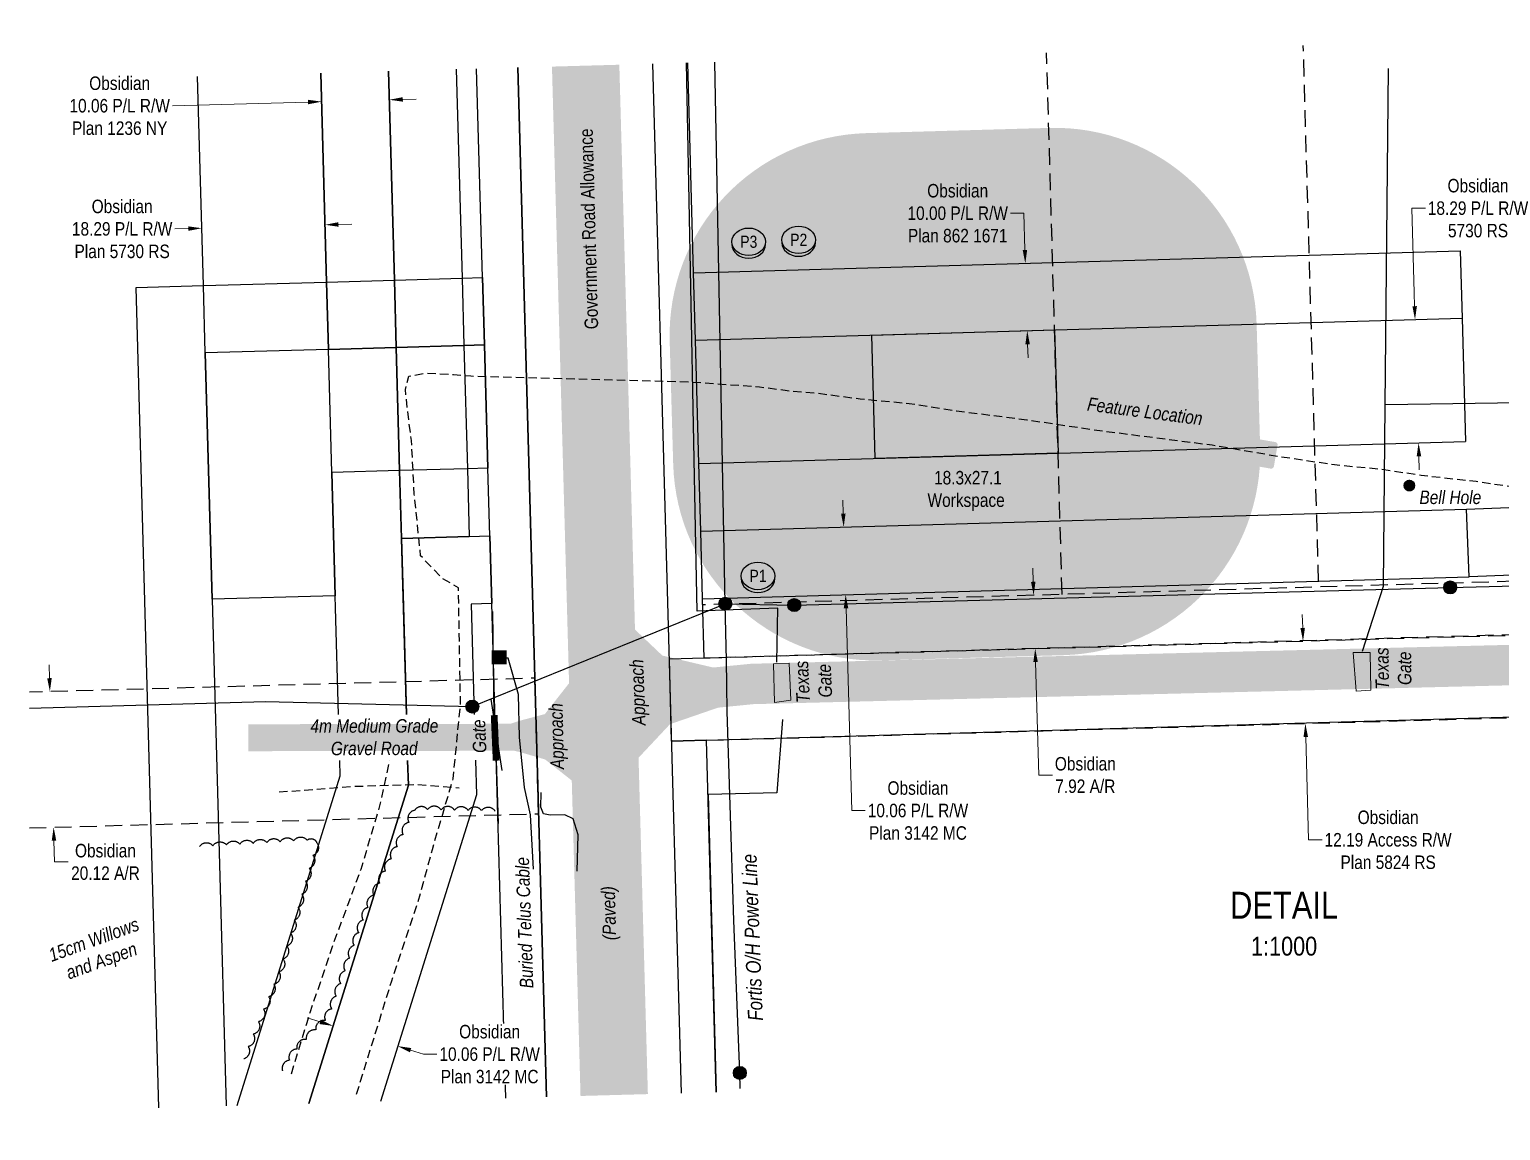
# Model space of a CAD drawing. Extents: x 636334 to 639542, y 5906010 to 5907861.
# Drawn here: x 637639 to 638730, y 5906161 to 5906978 of the extents above; entities that cross this region are included whole.
import ezdxf
from ezdxf.enums import TextEntityAlignment as Align

# ---------------------------------------------------------------- set-up
doc = ezdxf.new("R2010")
doc.units = 0
doc.header["$LTSCALE"] = 5
doc.header["$PDSIZE"] = 0.5
for name, pattern in [('0', [1, 1, 0]), ('foc-ACCESSROAD', [3.75, 2.5, -1.25]), ('foc-TIELINE', [1.875, 1.25, -0.625]), ('POWERLINE5', [7.799999999999997, 2.399999999999999, -0.6, 0.6, -0.6, 0.6, -0.6, 2.399999999999999]), ('UG_PIPE', [1.875, 1.25, -0.625])]:
    doc.linetypes.add(name, pattern=pattern)
doc.layers.get('Defpoints').update_dxf_attribs({"color": 9})
for name, color, linetype in [('AS-FENCE', 48, 'foc-FENCE'), ('AS-PIPE-UG', 44, 'UG_PIPE'), ('AS-POWER', 104, 'foc-POWER'), ('AS-POWER-EXISTING', 72, 'POWERLINE5'), ('AS-ROADS', 254, 'Continuous'), ('AS-TELEPHONE-T', 224, 'Continuous'), ('AS-TELUS', 224, 'foc-TEL'), ('C-AR', 13, 'foc-ACCESSROAD'), ('C-RW', 13, 'Continuous'), ('C-WS', 13, 'foc-ACCESSROAD'), ('DETAIL-T', 7, 'Continuous'), ('L-ROAD-T', 7, 'Continuous'), ('L-SEC', 7, 'Continuous'), ('L-TITLEDB', 4, 'Continuous'), ('P-BUFFER-H 30m', 51, 'Continuous'), ('P-CROSSINGS', 250, 'Continuous'), ('P-TEMP-H', 41, 'Continuous'), ('P-TEMP_WORKSPACE-2', 46, 'Continuous'), ('P-TXT', 4, 'Continuous'), ('T-BUSH', 110, '0'), ('T-BUSH-T', 110, 'Continuous')]:
    doc.layers.add(name, color=color, linetype=linetype)
for name, color, linetype, lineweight in [('AS-GENERAL', 48, 'Continuous', 18), ('C-AR-T', 13, 'Continuous', 9), ('C-FLOWLINE-T', 13, 'Continuous', 9), ('C-RW-T', 13, 'Continuous', 9), ('T-TEXT', 48, 'Continuous', 18)]:
    doc.layers.add(name, color=color, linetype=linetype, lineweight=lineweight)
doc.layers.add('P-BUFFER-FNC-H', color=7, linetype='foc-TIELINE', true_color=0xb8b800, transparency=0.6)
doc.styles.add('100L', font='ARIALN.TTF', dxfattribs={"height": 11})
doc.styles.add('80CG', font='ARIALN.TTF', dxfattribs={"height": 10})
doc.styles.add('80L', font='ARIALN.TTF', dxfattribs={"height": 10})
doc.styles.add('80LS', font='ARIALNI.TTF', dxfattribs={"height": 10})
doc.styles.add('Crossing', font='ARIALN.TTF', dxfattribs={"height": 10})
doc.styles.add('foc-LtypeFont', font='ARIALN.TTF', dxfattribs={"height": 7.349999999999999})
doc.linetypes.add('foc-FENCE', pattern='A,10,-1,["X",foc-LtypeFont,S=0.2,R=0,X=-0.625,Y=-0.75],-1.239999999999999', length=12.24)
doc.linetypes.add('foc-POWER', pattern='A,6,-1,["P",foc-LtypeFont,S=0.2,R=0,X=-0.625,Y=-0.75],-1.239999999999999,4', length=12.24)
doc.linetypes.add('foc-TEL', pattern='A,2,-1,["T",foc-LtypeFont,S=0.2,R=0,X=-0.425,Y=-0.75],-1.239999999999999,8', length=12.24)
doc.linetypes.add('foc-TEL-NOLINE', pattern='A,0,-2,["T",foc-LtypeFont,S=0.2,R=0,X=-0.425,Y=-0.75],-10.24', length=12.24)
doc.dimstyles.new('Compass 5 000', dxfattribs={"dimscale": 5, "dimtxt": 9, "dimasz": 2, "dimexe": 0.2, "dimexo": 0.0625, "dimgap": 0.5, "dimtad": 0, "dimtih": 1, "dimtoh": 1, "dimzin": 0, "dimdsep": 46, "dimtxsty": '80CG', "dimcen": 0.1, "dimse1": 1, "dimse2": 1, "dimclrd": 256, "dimclrt": 256, "dimaunit": 1, "dimadec": 4, "dimazin": 0, "dimtfac": 0.06, "dimtofl": 0, "dimtmove": 0, "dimatfit": 1, "dimfxl": 0.2, "dimtolj": 1, "dimtzin": 0, "dimlwd": -1, "dimarcsym": 0})

# ---------------------------------------------------------------- blocks, each defined once
blk = doc.blocks.new('POWERPOLE')
h = blk.add_hatch(color=255)
edge = h.paths.add_edge_path()
edge.add_arc((0, 0), 0.9600000000000002, 0, 360)
at = {"linetype": 'Continuous'}
for p, q in [((0.678822509938982, -0.678822509938982), (-0.678822509938982, 0.678822509938982)), ((-0.678822509938982, -0.678822509938982), (0.678822509938982, 0.678822509938982))]:
    blk.add_line(p, q, dxfattribs=at)
blk.add_circle((0, 0), 0.9600000000000002, dxfattribs=at)
blk = doc.blocks.new('*D423')
at = {"layer": 'C-AR-T', "transparency": 16777216}
for p, q in [((638583.4837684366, 5906533.630978472), (638583.2022137978, 5906543.627014035)), ((638585.7623431045, 5906452.734732152), (638587.9131527492, 5906376.374527999)), ((638587.9131527492, 5906376.374527999), (638597.9131527492, 5906376.374527999))]:
    blk.add_line(p, q, dxfattribs=at)
for points in [[(638585.1497743637, 5906533.677904245), (638581.8177625093, 5906533.584052699), (638583.7653230755, 5906523.634942909)], [(638587.4283490316, 5906452.781657925), (638584.0963371772, 5906452.687806379), (638585.4807884656, 5906462.730767715)]]:
    blk.add_solid(points, dxfattribs=at)
at = {"layer": 'Defpoints', "color": 0, "transparency": 16777216}
for p in [(638800.4661263607, 5906529.738674334), (638802.1815917508, 5906468.83449914), (638585.4807884656, 5906462.730767715)]:
    blk.add_point(p, dxfattribs=at)
at = {"layer": 'C-AR-T', "transparency": 16777216, "insert": (638646.8660859009, 5906376.374527998), "char_height": 10, "attachment_point": 5, "style": '80CG', "bg_fill": 3, "box_fill_scale": 1.1, "bg_fill_color": 256, "bg_fill_true_color": 13158600, "bg_fill_transparency": 0}
blk.add_mtext('\\A1;Obsidian\\P12.19 Access R/W\\PPlan 5824 RS', dxfattribs=at)
blk = doc.blocks.new('*D424')
at = {"layer": 'C-RW-T', "transparency": 16777216}
for p, q in [((638242.7254068342, 5906618.453253461), (638242.4396647674, 5906628.449170201)), ((638244.7333371512, 5906548.211218407), (638249.0248659053, 5906398.083641466)), ((638249.0248659053, 5906398.083641466), (638259.0248659053, 5906398.083641466))]:
    blk.add_line(p, q, dxfattribs=at)
for points in [[(638244.3913929574, 5906618.500877139), (638241.0594207109, 5906618.405629784), (638243.011148901, 5906608.457336721)], [(638246.3993232745, 5906548.258842085), (638243.067351028, 5906548.16359473), (638244.4475950846, 5906558.207135147)]]:
    blk.add_solid(points, dxfattribs=at)
at = {"layer": 'Defpoints', "color": 0, "transparency": 16777216}
for p in [(638241.7217567426, 5906608.420478313), (638243.1582029262, 5906558.17027674), (638244.4475950846, 5906558.207135147)]:
    blk.add_point(p, dxfattribs=at)
at = {"layer": 'C-RW-T', "transparency": 16777216, "insert": (638298.110814064, 5906398.083641467), "char_height": 10, "attachment_point": 5, "style": '80CG'}
blk.add_mtext('\\A1;Obsidian \\P10.06 P/L R/W  \\PPlan 3142 MC', dxfattribs=at)
blk = doc.blocks.new('*D425')
at = {"layer": 'C-RW-T', "transparency": 16777216}
for p, q in [((638674.4705480589, 5906844.978680105), (638664.4705480589, 5906844.978680104)), ((638664.4705480589, 5906844.978680104), (638666.2616697979, 5906782.282946303)), ((638666.5472380749, 5906772.287024596), (638666.2616697979, 5906782.282946303)), ((638669.7282699585, 5906660.939412745), (638670.0138382354, 5906650.943491039))]:
    blk.add_line(p, q, dxfattribs=at)
for points in [[(638668.2132250259, 5906772.334619308), (638664.881251124, 5906772.239429883), (638666.8328063518, 5906762.29110289)], [(638671.3942569096, 5906660.987007457), (638668.0622830075, 5906660.891818032), (638669.4427016815, 5906670.935334451)]]:
    blk.add_solid(points, dxfattribs=at)
at = {"layer": 'Defpoints', "color": 0, "transparency": 16777216}
for p in [(638666.8328063518, 5906762.29110289), (638669.3873485902, 5906762.364082275), (638671.9972439201, 5906671.008313837)]:
    blk.add_point(p, dxfattribs=at)
at = {"layer": 'C-RW-T', "transparency": 16777216, "insert": (638713.5564962167, 5906844.978680104), "char_height": 10, "attachment_point": 5, "style": '80CG'}
blk.add_mtext('\\A1;Obsidian\\P18.29 P/L R/W \\P5730 RS', dxfattribs=at)
blk = doc.blocks.new('*D426')
at = {"layer": 'C-RW-T', "transparency": 16777216}
for p, q in [((638376.6733368975, 5906841.231224114), (638366.6733368975, 5906841.231224114)), ((638377.4510829465, 5906814.0241175), (638376.6733368975, 5906841.231224114)), ((638379.4506055708, 5906744.076831647), (638379.7363502039, 5906734.080914981))]:
    blk.add_line(p, q, dxfattribs=at)
for points in [[(638379.1170690577, 5906814.071741605), (638375.7850968356, 5906813.976493394), (638377.7368275796, 5906804.028200833)], [(638381.116591682, 5906744.124455753), (638377.7846194599, 5906744.029207542), (638379.1648609379, 5906754.072748314)]]:
    blk.add_solid(points, dxfattribs=at)
at = {"layer": 'Defpoints', "color": 0, "transparency": 16777216}
for p in [(638377.7368275796, 5906804.028200833), (638384.4754641766, 5906804.220832415), (638385.9034975349, 5906754.265379895)]:
    blk.add_point(p, dxfattribs=at)
at = {"layer": 'C-RW-T', "transparency": 16777216, "insert": (638327.5873887389, 5906841.231224115), "char_height": 10, "attachment_point": 5, "style": '80CG'}
blk.add_mtext('\\A1;Obsidian\\P10.00 P/L R/W\\PPlan 862 1671', dxfattribs=at)
blk = doc.blocks.new('*D431')
at = {"layer": 'C-AR-T', "transparency": 16777216}
for p, q in [((638383.6255107948, 5906567.826697355), (638383.3349584033, 5906577.82247543)), ((638385.3568613246, 5906508.263616264), (638387.793528412, 5906424.43576233)), ((638387.793528412, 5906424.43576233), (638397.793528412, 5906424.43576233))]:
    blk.add_line(p, q, dxfattribs=at)
for points in [[(638385.2914738073, 5906567.875122754), (638381.9595477825, 5906567.778271956), (638383.9160631865, 5906557.830919281)], [(638387.022824337, 5906508.312041663), (638383.6908983124, 5906508.215190865), (638385.066308933, 5906518.259394338)]]:
    blk.add_solid(points, dxfattribs=at)
at = {"layer": 'Defpoints', "color": 0, "transparency": 16777216}
for p in [(638393.3914144912, 5906558.106344162), (638385.066308933, 5906518.259394338), (638394.5416602377, 5906518.534819219)]:
    blk.add_point(p, dxfattribs=at)
at = {"layer": 'C-AR-T', "transparency": 16777216, "insert": (638422.2410045384, 5906424.435762329), "char_height": 10, "attachment_point": 5, "style": '80CG'}
blk.add_mtext('\\A1;Obsidian\\P7.92 A/R', dxfattribs=at)
blk = doc.blocks.new('*X443')
at = {"color": 0}
for p, q in [((104.4531795042804, -2060.312499978576), (106.4757178888672, -2060.312499978162)), ((102.1094049487953, -2068.437499979057), (108.8194924476853, -2068.437499977681)), ((102.1191798644287, -2061.562499979055), (108.8097175292317, -2061.562499977683)), ((102.1784354255079, -2061.718749979043), (108.7504619709123, -2061.718749977695)), ((102.1879619695661, -2068.281249979041), (108.7409354241622, -2068.281249977697)), ((102.2771027379302, -2068.593749979023), (108.6517946586145, -2068.593749977715)), ((102.2878621285118, -2061.40624997902), (108.6410352650845, -2061.406249977717)), ((102.3346854254759, -2061.874999979011), (108.5942119708803, -2061.874999977727)), ((102.3442119695982, -2068.124999979009), (108.5846854241942, -2068.124999977729)), ((102.4622491952518, -2068.749999978985), (108.4666482013569, -2068.749999977753)), ((102.4741723273316, -2061.249999978982), (108.4547250662005, -2061.249999977756)), ((102.4909354254438, -2062.031249978979), (108.4379619708482, -2062.031249977759)), ((102.5004619696302, -2067.968749978977), (108.4284354242263, -2067.968749977761)), ((102.6471854254118, -2062.187499978947), (108.2817119708161, -2062.187499977791)), ((102.6567119696623, -2067.812499978945), (108.2721854242583, -2067.812499977793)), ((102.6683082661785, -2068.906249978942), (108.2605891304943, -2068.906249977796)), ((102.6816488152516, -2061.09374997894), (108.2472485782165, -2061.093749977798)), ((102.8034354253797, -2062.343749978915), (108.1254619707841, -2062.343749977823)), ((102.8129619696943, -2067.656249978913), (108.1159354242903, -2067.656249977825)), ((102.9003167494299, -2069.062499978895), (108.028580647307, -2069.062499977843)), ((102.9154548814566, -2060.937499978892), (108.0134425119474, -2060.937499977846)), ((102.9596854253477, -2062.499999978882), (107.969211970752, -2062.499999977855)), ((102.9692119697264, -2067.499999978881), (107.9596854243224, -2067.499999977857)), ((103.1159354253157, -2062.656249978851), (107.81296197072, -2062.656249977887)), ((103.1254619697584, -2067.343749978849), (107.8034354243544, -2067.343749977889)), ((103.1661197702906, -2069.21874997884), (107.7627776265104, -2069.218749977897)), ((103.1836734699236, -2060.781249978837), (107.7452239234163, -2060.781249977901)), ((103.2721854252836, -2062.812499978818), (107.6567119706879, -2062.812499977919)), ((103.2817119697905, -2067.187499978817), (107.6471854243865, -2067.187499977921)), ((103.4284354252516, -2062.968749978786), (107.5004619706559, -2062.968749977952)), ((103.4379619698225, -2067.031249978785), (107.4909354244185, -2067.031249977953)), ((103.479245699491, -2069.374999978776), (107.4496516973741, -2069.374999977962)), ((103.5003525496226, -2060.624999978772), (107.4285448436532, -2060.624999977966)), ((103.5846854252195, -2063.124999978754), (107.3442119706238, -2063.124999977983)), ((103.5942119698546, -2066.874999978752), (107.3346854244505, -2066.874999977985)), ((103.7409354251875, -2063.281249978722), (107.1879619705918, -2063.281249978015)), ((103.7504619698866, -2066.718749978721), (107.1784354244826, -2066.718749978017)), ((103.867289374156, -2069.531249978696), (107.0616080227732, -2069.531249978041)), ((103.8945494675147, -2060.468749978691), (107.034347925697, -2060.468749978047)), ((103.8971854251554, -2063.43749997869), (107.0317119705597, -2063.437499978048)), ((103.9067119699187, -2066.562499978688), (107.0221854245146, -2066.562499978049)), ((104.0534354251234, -2063.593749978658), (106.8754619705277, -2063.593749978079)), ((104.0629619699507, -2066.406249978656), (106.8659354245467, -2066.406249978081)), ((104.2096854250913, -2063.749999978626), (106.7192119704956, -2063.749999978112)), ((104.2192119699828, -2066.249999978624), (106.7096854245787, -2066.249999978113)), ((104.3659354250593, -2063.906249978594), (106.5629619704635, -2063.906249978143)), ((104.3754619700148, -2066.093749978592), (106.5534354246107, -2066.093749978145)), ((104.4099456200539, -2069.687499978585), (106.5189517769394, -2069.687499978153)), ((104.5221854250272, -2064.062499978562), (106.4067119704315, -2064.062499978176)), ((104.5317119700469, -2065.93749997856), (106.3971854246428, -2065.937499978178)), ((104.6784354249952, -2064.21874997853), (106.2504619703994, -2064.218749978208)), ((104.6879619700789, -2065.781249978528), (106.2409354246748, -2065.781249978209)), ((104.8346854249632, -2064.374999978498), (106.0942119703674, -2064.37499997824)), ((104.844211970111, -2065.624999978496), (106.0846854247069, -2065.624999978242)), ((104.9909354249311, -2064.531249978466), (105.9379619703353, -2064.531249978272)), ((105.000461970143, -2065.468749978464), (105.9284354247389, -2065.468749978274)), ((105.1471854248991, -2064.687499978434), (105.7817119703033, -2064.687499978304)), ((105.1567119701751, -2065.312499978432), (105.7721854247709, -2065.312499978306)), ((105.303435424867, -2064.843749978402), (105.6254619702712, -2064.843749978336)), ((105.3129619702071, -2065.1562499784), (105.615935424803, -2065.156249978338))]:
    blk.add_line(p, q, dxfattribs=at)
blk = doc.blocks.new('Pile')
h = blk.add_hatch(color=255)
h.dxf.hatch_style = 1
edge = h.paths.add_edge_path()
edge.add_arc((0, 0), 0.8680000000000002, 0, 360)
at = {"color": 224}
for p, q in [((0.5430580079482752, -0.543058007951231), (-0.5430580079519132, 0.543058007951231)), ((-0.5430580079519132, -0.543058007951231), (0.5430580079482752, 0.543058007951231))]:
    blk.add_line(p, q, dxfattribs=at)
blk.add_circle((0, 0), 0.7680000000000002, dxfattribs=at)
at = {"color": 224, "xscale": 0.16, "yscale": 0.16, "zscale": 0.16}
blk.add_blockref('*X443', (-16.87431179160922, 330.4007621201715), dxfattribs=at)
blk = doc.blocks.new('*D448')
at = {"layer": 'C-RW-T', "transparency": 16777216}
for p, q in [((637756.8454968142, 5906829.853736473), (637746.8493378406, 5906829.576597928)), ((637868.2337420105, 5906832.941920278), (637878.2299009842, 5906833.219058824))]:
    blk.add_line(p, q, dxfattribs=at)
for points in [[(637756.7993070566, 5906831.51976297), (637756.8916865718, 5906828.187709977), (637766.8416557879, 5906830.130875018)], [(637868.1875522529, 5906834.607946774), (637868.2799317681, 5906831.275893781), (637858.2375830369, 5906832.664781732)]]:
    blk.add_solid(points, dxfattribs=at)
at = {"layer": 'Defpoints', "color": 0, "transparency": 16777216}
for p in [(637766.7775779736, 5906832.44210898), (637766.8416557879, 5906830.130875018), (637858.1735052225, 5906834.976015694)]:
    blk.add_point(p, dxfattribs=at)
at = {"layer": 'C-RW-T', "transparency": 16777216, "insert": (637707.7633896823, 5906829.576597928), "char_height": 10, "attachment_point": 5, "style": '80CG'}
blk.add_mtext('\\A1;Obsidian\\P18.29 P/L R/W\\PPlan 5730 RS', dxfattribs=at)
blk = doc.blocks.new('*D449')
at = {"layer": 'C-RW-T', "transparency": 16777216}
for p, q in [((637845.7075817427, 5906923.756085862), (637745.0359469736, 5906920.96422618)), ((637915.9650599316, 5906925.70448991), (637925.9612167358, 5906925.981706697))]:
    blk.add_line(p, q, dxfattribs=at)
for points in [[(637915.9188571337, 5906927.370516045), (637916.0112627295, 5906924.038463776), (637905.9689031275, 5906925.427273124)], [(637845.6613789448, 5906925.422111997), (637845.7537845406, 5906922.090059728), (637855.7037385468, 5906924.03330265)]]:
    blk.add_solid(points, dxfattribs=at)
at = {"layer": 'Defpoints', "color": 0, "transparency": 16777216}
for p in [(637855.7037385468, 5906924.03330265), (637857.3376812653, 5906865.114981771), (637907.602845846, 5906866.508952244)]:
    blk.add_point(p, dxfattribs=at)
at = {"layer": 'C-RW-T', "transparency": 16777216, "insert": (637705.9499988153, 5906920.964226181), "char_height": 10, "attachment_point": 5, "style": '80CG'}
blk.add_mtext('\\A1;Obsidian\\P10.06 P/L R/W\\PPlan 1236 NY', dxfattribs=at)
blk = doc.blocks.new('*D450')
at = {"layer": 'C-RW-T', "transparency": 16777216}
for p, q in [((637854.6671446897, 5906241.323998462), (637845.123249498, 5906244.309641536)), ((637921.7441004559, 5906220.340129257), (637931.287995649, 5906217.354486182)), ((637931.287995649, 5906217.354486182), (637941.287995649, 5906217.354486182))]:
    blk.add_line(p, q, dxfattribs=at)
for points in [[(637855.1647518689, 5906242.914647662), (637854.1695375107, 5906239.733349264), (637864.2110398817, 5906238.338355388)], [(637922.2417076351, 5906221.930778457), (637921.2464932769, 5906218.749480058), (637912.2002052641, 5906223.325772331)]]:
    blk.add_solid(points, dxfattribs=at)
at = {"layer": 'Defpoints', "color": 0, "transparency": 16777216}
for p in [(637880.864611804, 5906291.573099479), (637928.8537771865, 5906276.560516422), (637912.2002052641, 5906223.325772331)]:
    blk.add_point(p, dxfattribs=at)
at = {"layer": 'C-RW-T', "transparency": 16777216, "insert": (637980.3739438071, 5906217.354486182), "char_height": 10, "attachment_point": 5, "style": '80CG', "bg_fill": 3, "box_fill_scale": 1.1, "bg_fill_color": 256, "bg_fill_true_color": 13158600, "bg_fill_transparency": 0}
blk.add_mtext('\\A1;Obsidian\\P10.06 P/L R/W\\PPlan 3142 MC', dxfattribs=at)
blk = doc.blocks.new('*D451')
at = {"layer": 'C-FLOWLINE-T', "transparency": 16777216}
for p, q in [((637653.8710429452, 5906496.318910157), (637653.5937552385, 5906506.315064995)), ((637657.2151326878, 5906375.765282831), (637657.6533356307, 5906359.96817261)), ((637657.6533356307, 5906359.96817261), (637667.6533356304, 5906359.96817261))]:
    blk.add_line(p, q, dxfattribs=at)
for points in [[(637655.5370687512, 5906496.365124775), (637652.205017139, 5906496.27269554), (637654.1483306518, 5906486.32275532)], [(637658.8811584939, 5906375.811497449), (637655.5491068816, 5906375.719068213), (637656.9378449811, 5906385.761437668)]]:
    blk.add_solid(points, dxfattribs=at)
at = {"layer": 'Defpoints', "color": 0, "transparency": 16777216}
for p in [(637709.0983572326, 5906487.847038117), (637656.9378449811, 5906385.761437668), (637711.8878715618, 5906387.285720466)]:
    blk.add_point(p, dxfattribs=at)
at = {"layer": 'C-FLOWLINE-T', "transparency": 16777216, "insert": (637695.3886698728, 5906359.96817261), "char_height": 10, "attachment_point": 5, "style": '80CG', "bg_fill": 3, "box_fill_scale": 1.1, "bg_fill_color": 256, "bg_fill_true_color": 13158600, "bg_fill_transparency": 0}
blk.add_mtext('\\A1;Obsidian\\P20.12 A/R', dxfattribs=at)
blk = doc.blocks.new('xing2')
h = blk.add_hatch(color=50)
h.dxf.hatch_style = 1
edge = h.paths.add_edge_path()
edge.add_ellipse((0, 0), major_axis=(-12.5, 0), ratio=0.8162973455633619, start_angle=0, end_angle=360)
h = blk.add_hatch(color=250)
h.dxf.hatch_style = 1
edge = h.paths.add_edge_path()
edge.add_ellipse((0, -2.047489049626165), major_axis=(-12.5, 0), ratio=0.8162973455633619, start_angle=0, end_angle=180)
edge.add_line((12.5, -2.047489049626165), (12.5, 0))
edge.add_ellipse((0, 0), major_axis=(-12.5, 0), ratio=0.8162973455633619, start_angle=0, end_angle=180, ccw=False)
edge.add_line((-12.5, 0), (-12.5, -2.047489049626165))
at = {"color": 250}
blk.add_ellipse((0, 0), major_axis=(-12.5, 0), ratio=0.8162973455633619, dxfattribs=at)
blk.add_ellipse((0, -2.047489049626165), major_axis=(-12.5, 0), ratio=0.8162973455633619, start_param=0, end_param=3.141592653589793, dxfattribs=at)
at = {"color": 250, "style": 'Crossing'}
blk.add_attdef('CROSSING', text='', height=9, dxfattribs=at).set_placement((0.08916442567715421, 0.0199513138486509), align=Align.MIDDLE_CENTER)
at = {"color": 250, "style": 'Crossing', "flags": 1}
for tag, p in [('OWNER', (0.08916442567715421, -12.49201765665748)), ('DESCRIPTION', (0.08916442567715421, -25.770021277247)), ('LOCATION', (0.08916442567715421, -39.30337514164421)), ('DWG_REF', (0.08916442567715421, -52.83672900604233))]:
    blk.add_attdef(tag, text='', height=9, dxfattribs=at).set_placement(p, align=Align.MIDDLE_CENTER)

msp = doc.modelspace()

# ---------------------------------------------------------------- hatches: boundary and pattern name
at = {"layer": 'AS-GENERAL'}
h = msp.add_hatch(color=256, dxfattribs=at)
h.dxf.hatch_style = 1
h.paths.add_polyline_path([(637981.8449851178, 5906516.907558458), (637992.9278098259, 5906516.907558458), (637992.9278098259, 5906506.627112821), (637981.8449851178, 5906506.627112821)])
at = {"layer": 'AS-ROADS'}
h = msp.add_hatch(color=256, dxfattribs=at)
h.dxf.hatch_style = 1
h.paths.add_polyline_path([(638081.536776113, 5906538.688761788), (638108.5167761131, 5906513.093761785), (638146.1867761136, 5906504.243761789), (638149.8417761136, 5906474.46376179), (638114.1667761133, 5906462.173761788), (638085.5267761131, 5906431.618761789)])
h = msp.add_hatch(color=256, dxfattribs=at)
h.dxf.hatch_style = 1
h.paths.add_polyline_path([(638041.6852978993, 5906495.607214904), (638021.3317761105, 5906469.678761795), (638002.7717761124, 5906464.773761797), (637985.9101517198, 5906459.206105209), (637986.364197763, 5906445.26734143), (638002.7767761108, 5906441.518761794), (638021.5517761128, 5906435.998761796), (638050.8049156344, 5906412.883742201)])
at = {"layer": 'P-BUFFER-FNC-H', "linetype": 'ByBlock'}
h = msp.add_hatch(color=256, dxfattribs=at)
h.dxf.hatch_style = 1
edge = h.paths.add_edge_path()
edge.add_line((638559.8378810573, 5906651.788435475), (638514.8502275225, 5906659.459183665))
edge.add_line((638514.8502275225, 5906659.459183662), (638473.2552673838, 5906664.792891466))
edge.add_arc((638474.5267663576, 5906674.708690042), 9.996988097921927, 262.618744193286, 262.6928605091843, ccw=False)
edge.add_line((638473.2424416345, 5906664.794544539), (638426.3474415418, 5906670.869544555))
edge.add_arc((638427.6317760913, 5906680.783761585), 9.99706029542309, 261.55406752509435, 262.61874100834643, ccw=False)
edge.add_line((638426.1634473198, 5906670.895120366), (638377.5415473673, 5906678.114811406))
edge.add_line((638377.5415473675, 5906678.114811406), (638366.300294987, 5906679.545124896))
edge.add_arc((638366.5526613699, 5906681.528546172), 1.999412100160071, 172.7487683104284, 262.74876832450377, ccw=False)
edge.add_line((638364.5692400951, 5906681.780912556), (638366.5881711608, 5906697.648282754))
edge.add_arc((638368.5715924359, 5906697.395916373), 1.999412099987929, 82.74876832119543, 172.7487683104284, ccw=False)
edge.add_line((638368.823958819, 5906699.379337646), (638380.1686080293, 5906697.93586816))
edge.add_arc((638378.906776158, 5906688.018762137), 9.997060145128868, 81.55406754958881, 82.74876832266091, ccw=False)
edge.add_line((638380.3751049032, 5906697.907403208), (638429.0082266137, 5906690.68604589))
edge.add_line((638429.0082266137, 5906690.686045892), (638475.8046982976, 5906684.623809713))
edge.add_line((638475.8046982974, 5906684.62380971), (638517.5982848417, 5906679.264632108))
edge.add_arc((638516.3267761337, 5906669.3487619), 9.99706038822762, 80.32367660398683, 82.69285738901817, ccw=False)
edge.add_line((638518.0071024211, 5906679.203594216), (638563.1985336827, 5906671.498100324))
edge.add_arc((638562.8624684201, 5906669.52713384), 1.99941210034661, -9.676323428385672, 80.32367656672079, ccw=False)
edge.add_line((638564.833434905, 5906669.191068575), (638562.1449128048, 5906653.423336695))
edge.add_arc((638560.1739463198, 5906653.759401959), 1.999412099806818, 260.32367656223636, 350.3236765979152, ccw=False)
at = {"layer": 'P-BUFFER-H 30m'}
h = msp.add_hatch(color=256, dxfattribs=at)
h.dxf.hatch_style = 1
edge = h.paths.add_edge_path()
edge.add_line((638259.5368813451, 5906900.669992468), (638395.1511172234, 5906904.546659165))
edge.add_arc((638399.4360043865, 5906754.651983021), 149.9559075007898, 1.6374190247699971, 91.63741045901111, ccw=False)
edge.add_line((638549.3306798905, 5906758.936892593), (638551.9423219861, 5906667.57644788))
edge.add_arc((638402.0476464849, 5906663.291538302), 149.9559074984678, -88.36258953726798, 1.6374190269347082, ccw=False)
edge.add_line((638406.3325336577, 5906513.39686216), (638270.7182977793, 5906509.520195456))
edge.add_arc((638266.4334106039, 5906659.414871599), 149.9559074992805, 181.6374190255043, 271.6374104637444, ccw=False)
edge.add_line((638116.538735102, 5906655.129962024), (638113.9270930069, 5906746.490406753))
edge.add_arc((638263.8217685083, 5906750.775316326), 149.9559074985674, 91.63741045907591, 181.6374190251537, ccw=False)
h.paths.add_polyline_path([(638263.8217685092, 5906750.775316325), (638399.4360043877, 5906754.651983022), (638402.0476464838, 5906663.291538304), (638266.4334106048, 5906659.4148716)], flags=16)
at = {"layer": 'P-TEMP-H'}
h = msp.add_hatch(color=256, dxfattribs=at)
h.dxf.hatch_style = 1
h.paths.add_polyline_path([(638263.8217685092, 5906750.775316325), (638399.4360043877, 5906754.651983022), (638402.0476464838, 5906663.291538304), (638266.4334106048, 5906659.4148716)])

# ---------------------------------------------------------------- linework, layer by layer
at = {"layer": 'AS-FENCE', "flags": 128}
for points in [[(638193.3517761126, 5906508.268761789), (638194.2317761129, 5906548.213761786), (638134.296776113, 5906546.10876179), (638133.3767761132, 5906594.693761782), (638126.4457540221, 5906952.836903506)], [(638627.9417761131, 5906516.358761786), (638643.5017761133, 5906564.513761788), (638644.7367761134, 5906698.90376179), (638647.030995934, 5906948.555747304)], [(638644.9467761132, 5906699.408761787), (638877.8117761126, 5906702.858761787), (638887.8967761133, 5906712.628761786), (638884.4867761136, 5906952.073761787)], [(637983.826776113, 5906468.823761789), (637982.6467761134, 5906545.848761788)], [(638197.5767761129, 5906465.733761786), (638193.3767761128, 5906411.333761789), (638142.3768627599, 5906409.917947057), (638148.5054384384, 5906189.156838831)], [(637985.1767761126, 5906435.278761792), (637986.7117761133, 5906388.578761789)]]:
    msp.add_lwpolyline(points, dxfattribs=at)
at = {"layer": 'AS-GENERAL', "flags": 128}
for points in [[(638620.946776113, 5906515.388761793), (638623.2267761129, 5906486.71876179), (638634.046776112, 5906487.36376179), (638633.6667761127, 5906515.308761786)], [(638191.0417761132, 5906506.94876179), (638202.5367761134, 5906507.543761788), (638203.8467761129, 5906480.063761791), (638191.6167761134, 5906478.168761792)]]:
    msp.add_lwpolyline(points, close=True, dxfattribs=at)
at = {"layer": 'AS-GENERAL', "const_width": 4.998530249999995, "flags": 128}
msp.add_lwpolyline([(637983.7417761108, 5906468.868761794), (637985.2117761127, 5906435.173761781)], dxfattribs=at)
at = {"layer": 'AS-PIPE-UG', "flags": 128}
for points in [[(637881.6753675546, 5906187.760243697), (637907.7417761132, 5906271.803761788), (637927.1767761128, 5906329.678761787), (637937.8717761126, 5906369.298761788), (637953.3317761135, 5906421.683761787), (637958.781776113, 5906477.208761788), (637957.2267761132, 5906563.423761784), (637944.986776113, 5906570.543761788), (637929.171776113, 5906587.163761784), (637924.496776113, 5906632.873761791), (637922.3817761125, 5906672.613761785), (637919.3417761128, 5906696.008761785), (637917.9017761131, 5906710.408761786), (637920.3967761127, 5906720.303761788), (637932.606776113, 5906722.788761785), (637953.6267761132, 5906721.518761788), (637966.3817761131, 5906720.558761787), (638127.9367761135, 5906716.228761785), (638180.521776113, 5906712.503761789), (638200.9967761132, 5906709.738761785), (638224.0567761131, 5906707.743761787), (638255.2017761132, 5906703.603761788), (638291.6267761131, 5906700.123761786), (638326.6817761128, 5906694.663761781), (638378.9067761133, 5906688.018761787), (638427.6317761132, 5906680.783761788), (638474.5267761131, 5906674.708761787), (638516.3267761128, 5906669.34876179), (638565.3567761134, 5906660.988761787), (638607.1067761132, 5906654.763761787), (638641.9667761128, 5906651.39376179), (638671.441776113, 5906646.938761786), (638712.2667761137, 5906642.36876179), (638789.8317761124, 5906630.778761785), (638868.9467761129, 5906626.308761787), (638923.8717761128, 5906622.393761785), (639002.2717761128, 5906619.323761783), (639010.6467761138, 5906620.918761788), (639014.551776113, 5906627.138761782), (639013.4317761129, 5906650.303761789), (639015.1867761131, 5906692.708761785), (639027.1967761127, 5906727.858761786), (639041.5217761128, 5906752.873761789), (639058.5917761134, 5906791.483761783), (639070.5217761128, 5906816.908761783), (639083.9567761136, 5906831.908761785), (639089.8017761132, 5906849.208761788)], [(637833.3586315676, 5906202.875462325), (637847.2717761128, 5906248.403761789), (637864.551776113, 5906299.393761785), (637885.086776113, 5906354.753761792), (637898.9867761128, 5906401.673761789), (637906.262262895, 5906435.331467742)], [(637824.2017761131, 5906411.913761786), (637879.9617761135, 5906416.13376179), (637926.2567761133, 5906417.448761788), (637957.7817761136, 5906414.888761794)]]:
    msp.add_lwpolyline(points, dxfattribs=at)
at = {"layer": 'AS-POWER', "flags": 128}
for points in [[(638166.2206246724, 5906191.945117974), (638165.961776113, 5906203.443761788), (638161.5867761131, 5906316.483761787), (638158.6867761135, 5906402.153761791), (638156.5067761132, 5906471.483761788), (638156.4217761133, 5906491.44876179), (638156.0667761131, 5906509.393761786), (638155.191776113, 5906551.558761791), (638147.3562925834, 5906953.390899783)], [(637638.9885826563, 5906474.079907648), (637814.0367761106, 5906478.9237618), (637967.5317761104, 5906475.228761799), (638155.1917761107, 5906551.558761797), (638206.3017761131, 5906550.578761797), (638692.9067761108, 5906563.623761795), (639118.0867761108, 5906574.488761797), (639120.6667761107, 5906574.778761796), (639206.5379640174, 5906579.876250356)], [(637981.1607346678, 5906480.77228948), (637989.5239653847, 5906427.950969711)]]:
    msp.add_lwpolyline(points, dxfattribs=at)
at = {"layer": 'AS-ROADS', "flags": 128}
for points, const_width in [([(638072.7748680508, 5906187.05581965), (638051.5908222717, 5906950.735562477)], 49.98530249999996), ([(638129.0468635267, 5906487.487772862), (638148.0142761138, 5906489.353761791), (638175.3067761132, 5906492.038761788), (639464.983489997, 5906524.179163839)], 29.99999999999995), ([(638002.7744152205, 5906452.499271024), (637801.3917761125, 5906452.138761793)], 19.99412099999998)]:
    msp.add_lwpolyline(points, dxfattribs=dict(at, const_width=const_width))
at = {"layer": 'AS-TELUS', "linetype": 'foc-TEL-NOLINE', "flags": 128}
msp.add_lwpolyline([(638022.5107511671, 5906185.661787743), (638001.3256665891, 5906949.341985987)], dxfattribs=at)
at = {"layer": 'AS-TELUS', "flags": 128}
for points in [[(638012.8767761131, 5906354.733761787), (638010.6967761131, 5906394.953761783), (638006.2867761138, 5906415.203761785), (638002.536776113, 5906452.653761791), (638001.8867761131, 5906484.208761794), (637994.0617761132, 5906511.063761788), (637988.4817761137, 5906511.148761786)], [(638115.377218668, 5906449.483935759), (639451.3461920193, 5906488.284760098)], [(638045.3017761133, 5906353.073761785), (638046.1467761128, 5906380.098761784), (638042.4167761131, 5906392.093761786), (638036.2667761133, 5906394.853761789), (638025.2217761136, 5906394.623761792), (638020.2667761132, 5906395.638761793), (638018.4067761136, 5906400.51876179), (638018.5167761133, 5906411.538761785)]]:
    msp.add_lwpolyline(points, dxfattribs=at)
at = {"layer": 'C-AR'}
msp.add_line((639108.5133749994, 5906538.415342036), (638139.5679854818, 5906511.12336906), dxfattribs=at)
for points in [[(639489.9836761658, 5906589.981552064), (638138.4177397355, 5906550.694894002)], [(639474.7686044609, 5906549.934328079), (638139.5679854818, 5906511.12336906)], [(638141.2580739651, 5906450.218510708), (639110.2484763734, 5906477.511705201), (639161.9732525551, 5906479.049893621), (639180.4716704969, 5906479.602814537), (639256.3037212474, 5906481.76085861), (639404.6137772506, 5906486.278348049), (639451.1101973322, 5906487.663604163)]]:
    msp.add_lwpolyline(points, dxfattribs=at)
at = {"layer": 'C-AR', "flags": 128}
msp.add_lwpolyline([(637638.9885826563, 5906385.263535235), (638016.6815151332, 5906395.740524516), (638013.8920007981, 5906496.301842185), (637638.9885826563, 5906485.902232446)], dxfattribs=at)
at = {"layer": 'C-RW', "linetype": 'Continuous'}
for p, q in [((638131.6397633635, 5906796.993236695), (638700.2702860225, 5906813.248186132)), ((638700.2702860225, 5906813.248186132), (638701.6740389228, 5906763.286463902)), ((638133.0232304258, 5906747.04097536), (638701.6740389228, 5906763.286463902)), ((638701.6740389228, 5906763.286463902), (638704.2416944958, 5906671.930053256)), ((638135.5561557612, 5906655.67361619), (638704.2416944958, 5906671.930053256)), ((638136.9478790674, 5906605.426284661), (638705.1234377553, 5906621.663420309)), ((638138.3447419151, 5906555.174091823), (638707.0702922778, 5906571.43161161))]:
    msp.add_line(p, q, dxfattribs=at)
at = {"layer": 'C-RW', "flags": 128}
for points in [[(637955.6416655685, 5906948.075419736), (637959.9399877544, 5906793.049412007), (637961.3249877539, 5906743.094412038), (637963.8549877508, 5906651.724412039), (637965.2499877517, 5906601.474412036), (637914.9899877508, 5906600.054412004), (637913.5949877545, 5906650.309412037), (637911.0599877553, 5906741.674412011), (637909.6799877549, 5906791.629412035), (637905.3788657433, 5906946.681908559)], [(637855.1142864723, 5906945.288348053), (637859.4149877506, 5906790.209412041), (637860.7999877511, 5906740.254412035), (637911.0599877553, 5906741.674412011), (637961.3249877539, 5906743.094412038), (637976.459774795, 5906743.522142581), (637979.0817597895, 5906652.154959489), (637963.8549877508, 5906651.724412039), (637913.5949877545, 5906650.309412037), (637863.3349877514, 5906648.889412034), (637865.8599877518, 5906557.524412034), (637774.4749877512, 5906554.944412034), (637769.4099877547, 5906737.674412034), (637768.0199877515, 5906787.629412039), (637763.7192226535, 5906942.754465276)], [(637868.3141512405, 5906469.253594329), (637866.1149877514, 5906548.404412039), (637865.8599877518, 5906557.524412034), (637863.3349877514, 5906648.889412034), (637860.7999877511, 5906740.254412035), (637859.4149877506, 5906790.209412041), (637855.1142864726, 5906945.288348053)], [(637905.3788657438, 5906946.681908559), (637909.6799877549, 5906791.629412035), (637911.0599877553, 5906741.674412011), (637913.5949877545, 5906650.309412037), (637914.9899877508, 5906600.054412004), (637916.3849877511, 5906549.799412009), (637918.6125561368, 5906469.343637042)], [(637734.9271394415, 5906177.68590445), (637718.0499877556, 5906786.219412039), (637768.0199877515, 5906787.629412039), (637859.4149877506, 5906790.209412041), (637909.6799877549, 5906791.629412035), (637959.9399877544, 5906793.049412007), (637975.0263471082, 5906793.472180484), (637976.459774795, 5906743.522142581), (637961.3249877539, 5906743.094412038), (637911.0599877553, 5906741.674412011), (637860.7999877511, 5906740.254412035), (637769.4099877547, 5906737.674412034), (637774.4749877512, 5906554.944412034), (637784.9051719068, 5906179.07200205)], [(637918.6115261713, 5906469.343635197), (637914.9899877508, 5906600.054412004), (637965.2499877517, 5906601.474412036), (637980.5238741848, 5906601.902219592), (637981.9656441484, 5906551.661482014), (637966.6449877544, 5906551.224412013), (637968.9135765336, 5906469.433684437)], [(637793.0169649499, 5906179.29697563), (637869.5749877522, 5906423.874412036), (637869.2585000637, 5906435.26522471)], [(637846.2033949032, 5906180.772055367), (637920.0649877515, 5906416.884412034), (637919.5532251395, 5906435.355260835)], [(637919.5535877895, 5906435.355261485), (637920.0649877515, 5906416.884412034), (637846.2033949032, 5906180.772055367)], [(637969.8562951379, 5906435.445311899), (637970.5649877543, 5906409.894412033), (637899.3491085414, 5906182.246005869)]]:
    msp.add_lwpolyline(points, dxfattribs=at)
at = {"layer": 'C-RW', "linetype": 'Continuous'}
msp.add_lwpolyline([(639444.769593179, 5906470.974652596), (639404.6137772506, 5906486.278348049), (639258.1021980805, 5906542.307963189), (639185.5803253121, 5906569.762720888), (639181.6800239806, 5906571.240146605), (639136.9071887063, 5906588.300368192), (639133.9124566849, 5906588.181491109), (638707.0702922778, 5906571.43161161), (638705.1234377553, 5906621.663420309), (639139.2649565237, 5906638.702755559), (639145.2245534639, 5906638.934668586), (639188.7073848089, 5906622.363869518), (639261.5985852571, 5906594.589116822), (639387.2006455297, 5906546.718045313), (639462.6255500498, 5906517.972886863)], dxfattribs=at)
at = {"layer": 'C-WS'}
msp.add_line((638405.0448016211, 5906558.445079127), (638393.5596361257, 5906960.219054563), dxfattribs=at)
at = {"layer": 'C-WS', "flags": 128}
msp.add_lwpolyline([(638595.296197434, 5906567.88398522), (638583.9252932243, 5906965.66087312)], dxfattribs=at)
at = {"layer": 'L-SEC'}
msp.add_line((638022.5089823727, 5906185.661738689), (638001.3249228599, 5906949.341965369), dxfattribs=at)
msp.add_lwpolyline([(638122.6683824983, 5906188.439573216), (638101.4837530776, 5906952.118819217)], dxfattribs=at)
at = {"layer": 'L-TITLEDB', "linetype": 'Continuous'}
for p, q in [((638131.6397633635, 5906796.993236695), (638127.3176745225, 5906952.835152717)), ((638131.6397633635, 5906796.993236695), (638127.3176745225, 5906952.835152717)), ((638133.0232304258, 5906747.04097536), (638131.6397633635, 5906796.993236695)), ((638133.0232304258, 5906747.04097536), (638131.6397633635, 5906796.993236695)), ((638135.5561557612, 5906655.67361619), (638133.0232304258, 5906747.04097536)), ((638135.5561557612, 5906655.67361619), (638133.0232304258, 5906747.04097536)), ((638136.9478790674, 5906605.426284661), (638135.5561557612, 5906655.67361619)), ((638136.9478790674, 5906605.426284661), (638135.5561557612, 5906655.67361619)), ((638138.3447419151, 5906555.174091823), (638136.9478790674, 5906605.426284661)), ((638138.3447419151, 5906555.174091823), (638136.9478790674, 5906605.426284661)), ((638139.5679854818, 5906511.12336906), (638138.3447419151, 5906555.174091823)), ((638139.5679854818, 5906511.12336906), (638138.3447419151, 5906555.174091823)), ((638139.5679854818, 5906511.12336906), (638113.6918514068, 5906510.398935494)), ((638139.5679854818, 5906511.12336906), (638113.6918514068, 5906510.398935494)), ((638115.377218668, 5906449.483935759), (638113.6918514068, 5906510.398935494)), ((638141.2580739651, 5906450.218510708), (638115.377218668, 5906449.483935759)), ((638141.2580739651, 5906450.218510708), (638115.377218668, 5906449.483935759)), ((638148.5054384384, 5906189.156838831), (638141.2580739651, 5906450.218510708)), ((638148.5054384384, 5906189.156838831), (638141.2580739651, 5906450.218510708))]:
    msp.add_line(p, q, dxfattribs=at)
at = {"layer": 'L-TITLEDB', "flags": 128}
for points in [[(637992.49271241, 5906184.829263344), (637981.9656441484, 5906551.661482014), (637980.5238741848, 5906601.902219592), (637979.0817597895, 5906652.154959489), (637976.459774795, 5906743.522142581), (637975.0263471082, 5906793.472180484), (637970.5777790969, 5906948.48951607)], [(638001.3249003314, 5906949.341964741), (638022.508928747, 5906185.661737201)]]:
    msp.add_lwpolyline(points, dxfattribs=at)
at = {"layer": 'P-TEMP_WORKSPACE-2'}
msp.add_lwpolyline([(638263.8217685092, 5906750.775316325), (638399.4360043877, 5906754.651983022), (638402.0476464838, 5906663.291538304), (638266.4334106048, 5906659.4148716)], close=True, dxfattribs=at)
at = {"layer": 'T-BUSH', "flags": 128}
for points in [[(637984.3367106649, 5906397.775349515, 0.5205670500261471), (637974.3420030848, 5906397.992234339, 0.52056705), (637964.3472955046, 5906398.209119166, 0.52056705), (637954.3525879245, 5906398.426003997, 0.52056705), (637944.3578803444, 5906398.642888823, 0.52056705), (637934.363172764, 5906398.85977365, 0.52056705), (637924.8418181248, 5906398.30444319, 0.52056705), (637920.4999147182, 5906389.299494911, 0.52056705), (637916.1580113114, 5906380.294546636, 0.52056705), (637911.8161079049, 5906371.28959836, 0.52056705), (637907.4742044982, 5906362.284650087, 0.52056705), (637903.1323010916, 5906353.279701811, 0.52056705), (637898.7903976847, 5906344.274753532, 0.52056705), (637894.4484942784, 5906335.269805257, 0.52056705), (637890.1065908717, 5906326.264856981, 0.52056705), (637886.5968391466, 5906316.913463219, 0.52056705), (637883.2655990476, 5906307.487750622, 0.52056705), (637879.9343589487, 5906298.062038014, 0.52056705), (637876.6031188495, 5906288.636325418, 0.52056705), (637873.2718787509, 5906279.210612813, 0.52056705), (637869.940638652, 5906269.784900213, 0.52056705), (637866.609398553, 5906260.359187614, 0.52056705), (637863.2781584541, 5906250.933475009, 0.52056705), (637858.5481398047, 5906242.390007624, 0.52056705), (637851.4770666178, 5906235.323102883, 0.52056705), (637844.4059934309, 5906228.256198138, 0.52056705), (637837.334920244, 5906221.189293399, 0.52056705), (637831.917260058, 5906212.873376164, 0.4759370954173681), (637826.7288635315, 5906204.94949302, 0.4759370954173681)], [(637765.1666959793, 5906371.365045283, -0.5205670500046583), (637775.1457509999, 5906371.964778171, -0.52056705), (637785.1248060206, 5906372.564511061, -0.52056705), (637795.1038610411, 5906373.164243949, -0.52056705), (637805.0829160617, 5906373.763976836, -0.52056705), (637815.0619710825, 5906374.36370972, -0.52056705), (637825.041026103, 5906374.963442608, -0.52056705), (637835.0200811237, 5906375.563175498, -0.52056705), (637844.9991361443, 5906376.162908386, -0.52056705), (637852.0617305633, 5906374.42741659, -0.52056705), (637849.2943567177, 5906364.82101973, -0.52056705), (637846.5269828731, 5906355.214622866, -0.52056705), (637843.759609028, 5906345.608226005, -0.52056705), (637840.9922351829, 5906336.001829145, -0.52056705), (637838.2248613379, 5906326.395432281, -0.52056705), (637835.4574874927, 5906316.789035424, -0.52056705), (637832.6901136476, 5906307.182638563, -0.52056705), (637829.9227398023, 5906297.576241702, -0.52056705), (637827.1553659575, 5906287.969844845, -0.52056705), (637824.096760836, 5906278.464966474, -0.52056705), (637820.2928206977, 5906269.219899786, -0.52056705), (637816.488880559, 5906259.974833101, -0.52056705), (637812.6849404203, 5906250.729766414, -0.52056705), (637808.8810002817, 5906241.484699722, -0.52056705), (637805.077060143, 5906232.239633035, -0.52056705), (637801.2731200043, 5906222.994566347, -0.4885671383549006), (637798.0686677484, 5906213.91640326, -0.4885671383549006)]]:
    msp.add_lwpolyline(points, format="xyb", dxfattribs=at)

# ---------------------------------------------------------------- block references
at = {"xscale": 4.998530249999996, "yscale": 4.998530249999996, "zscale": 4.998530249999996}
msp.add_blockref('Pile', (638662.6134849072, 5906639.244380216), dxfattribs=at)
at = {"layer": 'AS-POWER-EXISTING'}
for p, xscale, yscale, zscale in [((638692.9067761108, 5906563.623761795), 4.998530249999998, 4.998530249999998, 4.998530249999998), ((638155.1917761107, 5906551.558761797), 4.998530249999998, 4.998530249999998, 4.998530249999998), ((638206.3017761131, 5906550.578761797), 4.998530249999998, 4.998530249999998, 4.998530249999998), ((637967.5317761104, 5906475.228761799), 4.998530249999998, 4.998530249999998, 4.998530249999998), ((638165.961776113, 5906203.443761788), 4.998530249999995, 4.998530249999995, 4.998530249999995)]:
    msp.add_blockref('POWERPOLE', p, dxfattribs=dict(at, xscale=xscale, yscale=yscale, zscale=zscale))
at = {"layer": 'P-CROSSINGS', "xscale": 0.9997029999999986, "yscale": 0.9997029999999986, "zscale": 0.9997029999999986}
for p, values in [((638172.5468961296, 5906820.092137333), {'CROSSING': 'P3'}), ((638209.5609231176, 5906821.542922636), {'CROSSING': 'P2'}), ((638179.381617383, 5906572.188373826), {'CROSSING': 'P1'})]:
    msp.add_blockref('xing2', p, dxfattribs=at).add_auto_attribs(values)

# ---------------------------------------------------------------- texts
at = {"layer": 'AS-POWER', "insert": (638172.0978774183, 5906241.919707971), "char_height": 10.99256380861774, "attachment_point": 1, "rotation": 92.21641884380068, "style": '100L'}
msp.add_mtext_dynamic_manual_height_columns('\\A1;{\\fArial Narrow|b0|i1|c0|p34;Fortis O/H Power Line}', width=152.2823425658323, gutter_width=55.0015471029943, heights=[0], dxfattribs=at)
at = {"layer": 'DETAIL-T', "color": 3, "insert": (638569.7144147691, 5906314.074398942), "char_height": 19.99395019935969, "width": 223.7903090054149, "attachment_point": 5, "style": '80CG'}
msp.add_mtext('DETAIL\\P{\\H0.70022x;1:1000}', dxfattribs=at)
at = {"layer": 'L-ROAD-T', "style": '80L'}
msp.add_text('Government Road Allowance', height=9.997060499999996, rotation=91.58902210089752, dxfattribs=at).set_placement((638053.866984971, 5906829.600222737), align=Align.MIDDLE_CENTER)
at = {"layer": 'P-TEMP_WORKSPACE-2', "insert": (638305.0688154366, 5906650.054776773), "char_height": 9.996489884807481, "attachment_point": 1, "style": '80L'}
msp.add_mtext_dynamic_manual_height_columns('\\pi4.95958;18.3x27.1\\P\\pi0.1284;Workspace', width=56.88084571112078, gutter_width=50.00140645726758, heights=[0], dxfattribs=at)
at = {"layer": 'P-TXT', "insert": (638424.189455786, 5906704.875097995), "char_height": 9.997060499999993, "attachment_point": 1, "rotation": 352.61874105670853, "style": '80L'}
msp.add_mtext_dynamic_manual_height_columns('\\pi0.32617;{\\fArial Narrow|b0|i1|c0|p34;Feature Location}', width=85.7773704153683, gutter_width=49.98530249999997, heights=[0], dxfattribs=at)
at = {"layer": 'T-BUSH-T', "insert": (637684.9961969069, 5906307.120127839), "char_height": 9.99706049999999, "width": 70.06575555042966, "attachment_point": 2, "rotation": 20.000000000000007, "style": '80LS'}
msp.add_mtext('15cm Willows and Aspen', dxfattribs=at)
at = {"layer": 'T-TEXT', "style": '80LS'}
msp.add_text('(Paved)', height=9.997060499999996, rotation=91.58894519962577, dxfattribs=at).set_placement((638068.7617104459, 5906321.966985389), align=Align.MIDDLE_CENTER)
at = {"layer": 'T-TEXT', "insert": (638669.7941591423, 5906635.515369133), "char_height": 9.99706049999999, "attachment_point": 1, "style": '80L'}
msp.add_mtext_dynamic_manual_height_columns('\\pi0.29889;{\\fArial Narrow|b0|i1|c0|p34;Bell Hole}', width=45.63910431509542, gutter_width=250.0070322863378, heights=[0], dxfattribs=at)
at = {"layer": 'T-TEXT', "char_height": 9.99706049999999, "attachment_point": 1, "style": '80L'}
for s, width, insert, rotation in [('\\pi0.04999;{\\fArial Narrow|b0|i1|c0|p34;Approach}', 48.83734536182124, (638086.090040131, 5906461.07259877), 92.13415918855243), ('\\pi-2.54475;{\\fArial Narrow|b0|i1|c0|p34;Texas\\P\\pi0.60576;Gate}', 24.64936883146655, (638207.9222541811, 5906480.368039836), 92.7292828169999), ('\\pi0.04999;{\\fArial Narrow|b0|i1|c0|p34;Approach}', 48.83734536182124, (638025.6207407226, 5906428.590764174), 91.43796297104292), ('\\pi0.31253;{\\fArial Narrow|b0|i1|c0|p34;4m Medium Grade \\P\\pi15.45814;Gravel Road}', 94.656069440607, (637847.1369847594, 5906465.821754199), 0.10256909883439362), ('\\pi0.60576;{\\fArial Narrow|b0|i1|c0|p34;Gate}', 24.64936883146655, (637968.1246286036, 5906440.016357764), 92.49803894565312)]:
    msp.add_mtext_dynamic_manual_height_columns(s, width=width, gutter_width=250.0070322863378, heights=[0], dxfattribs=dict(at, insert=insert, rotation=rotation))

# ---------------------------------------------------------------- dimensions: what is measured, and where the dimension line sits
at = {"layer": 'C-AR-T', "color": 3}
dim = msp.add_linear_dim(base=(638385.066308933, 5906518.259394338), p1=(638393.3914144911, 5906558.106344162), p2=(638394.5416602376, 5906518.534819219), angle=271.6649768970316, text='Obsidian\\P7.92 A/R', dimstyle='Compass 5 000', dxfattribs=at)
dim.commit()
dim.dimension.update_dxf_attribs({"geometry": '*D431', "text_midpoint": (638422.2410045384, 5906424.435762329), "dimtype": 161})
at = {"layer": 'C-RW-T', "color": 1}
for base, p1, p2, angle, text, picture, middle in [((637855.7037385468, 5906924.03330265), (637907.602845846, 5906866.508952244), (637857.3376812654, 5906865.114981771), 181.5885386982382, 'Obsidian\\P10.06 P/L R/W\\PPlan 1236 NY', '*D449', (637705.9499988153, 5906920.964226181)), ((638377.7368275796, 5906804.028200833), (638385.9034975349, 5906754.265379895), (638384.4754641766, 5906804.220832415), 91.63741902595115, 'Obsidian\\P10.00 P/L R/W\\PPlan 862 1671', '*D426', (638327.5873887389, 5906841.231224115)), ((637766.8416557879, 5906830.130875018), (637858.1735052225, 5906834.976015694), (637766.7775779736, 5906832.44210898), 181.58809023457573, 'Obsidian\\P18.29 P/L R/W\\PPlan 5730 RS', '*D448', (637707.7633896823, 5906829.576597928)), ((638244.4475950846, 5906558.207135147), (638241.7217567427, 5906608.420478315), (638243.1582029263, 5906558.170276741), 271.6374043164095, 'Obsidian \\P10.06 P/L R/W  \\PPlan 3142 MC', '*D424', (638298.110814064, 5906398.083641467))]:
    dim = msp.add_linear_dim(base=base, p1=p1, p2=p2, angle=angle, text=text, dimstyle='Compass 5 000', dxfattribs=at)
    dim.commit()
    dim.dimension.update_dxf_attribs({"geometry": picture, "text_midpoint": middle, "dimtype": 161})
dim = msp.add_linear_dim(base=(638666.8328063518, 5906762.29110289), p1=(638671.9972439199, 5906671.008313835), p2=(638669.3873485901, 5906762.364082273), angle=91.63640816744362, text='Obsidian\\P18.29 P/L R/W \\P5730 RS', dimstyle='Compass 5 000', override={"dimtmove": 1, "dimtfill": 0}, dxfattribs=at)
dim.commit()
dim.dimension.update_dxf_attribs({"geometry": '*D425', "text_midpoint": (638681.0549030375, 5906844.978680103), "dimtype": 161})

# ---------------------------------------------------------------- next in the draw order: dimensions: what is measured, and where the dimension line sits
at = {"layer": 'C-AR-T', "color": 3}
dim = msp.add_linear_dim(base=(638585.4807884656, 5906462.730767715), p1=(638800.4661263606, 5906529.738674333), p2=(638802.1815917508, 5906468.834499139), angle=271.61340246396566, text='Obsidian\\P12.19 Access R/W\\PPlan 5824 RS', dimstyle='Compass 5 000', override={"dimtfill": 1}, dxfattribs=at)
dim.commit()
dim.dimension.update_dxf_attribs({"geometry": '*D423', "text_midpoint": (638646.8660859009, 5906376.374527998), "dimtype": 161})
at = {"layer": 'C-FLOWLINE-T'}
dim = msp.add_linear_dim(base=(637656.9378449811, 5906385.761437668), p1=(637709.0983572326, 5906487.847038116), p2=(637711.8878715619, 5906387.285720465), angle=271.58894519422375, text='Obsidian\\P20.12 A/R', dimstyle='Compass 5 000', override={"dimtfill": 1}, dxfattribs=at)
dim.commit()
dim.dimension.update_dxf_attribs({"geometry": '*D451', "text_midpoint": (637695.3886698728, 5906359.96817261), "dimtype": 161})
at = {"layer": 'C-RW-T', "color": 1}
dim = msp.add_linear_dim(base=(637912.2002052641, 5906223.325772331), p1=(637880.8646118041, 5906291.573099479), p2=(637928.8537771866, 5906276.560516422), angle=342.62860750580677, text='Obsidian\\P10.06 P/L R/W\\PPlan 3142 MC', dimstyle='Compass 5 000', override={"dimtfill": 1}, dxfattribs=at)
dim.commit()
dim.dimension.update_dxf_attribs({"geometry": '*D450', "text_midpoint": (637980.3739438071, 5906217.354486182), "dimtype": 161})

# ---------------------------------------------------------------- next in the draw order: texts
at = {"layer": 'AS-TELEPHONE-T', "insert": (638002.8819385467, 5906265.776825974), "char_height": 9.997060499999996, "attachment_point": 1, "rotation": 91.99999999999997, "style": '100L', "bg_fill": 3, "box_fill_scale": 1.1, "bg_fill_color": 256, "bg_fill_transparency": 0}
msp.add_mtext_dynamic_manual_height_columns('\\pi0.29889;{\\fArial Narrow|b0|i1|c0|p34;Buried Telus Cable}', width=97.20647914524554, gutter_width=274.9191637499998, heights=[0], dxfattribs=at)
at = {"layer": 'T-TEXT', "insert": (638637.5374270303, 5906490.330843844), "char_height": 9.99706049999999, "attachment_point": 1, "rotation": 90.77906796872061, "style": '80L'}
msp.add_mtext_dynamic_manual_height_columns('\\pi-2.54475;{\\fArial Narrow|b0|i1|c0|p34;Texas\\P\\pi0.60576;Gate}', width=24.64936883146655, gutter_width=250.0070322863378, heights=[0], dxfattribs=at)

doc.saveas('drawing.dxf')
